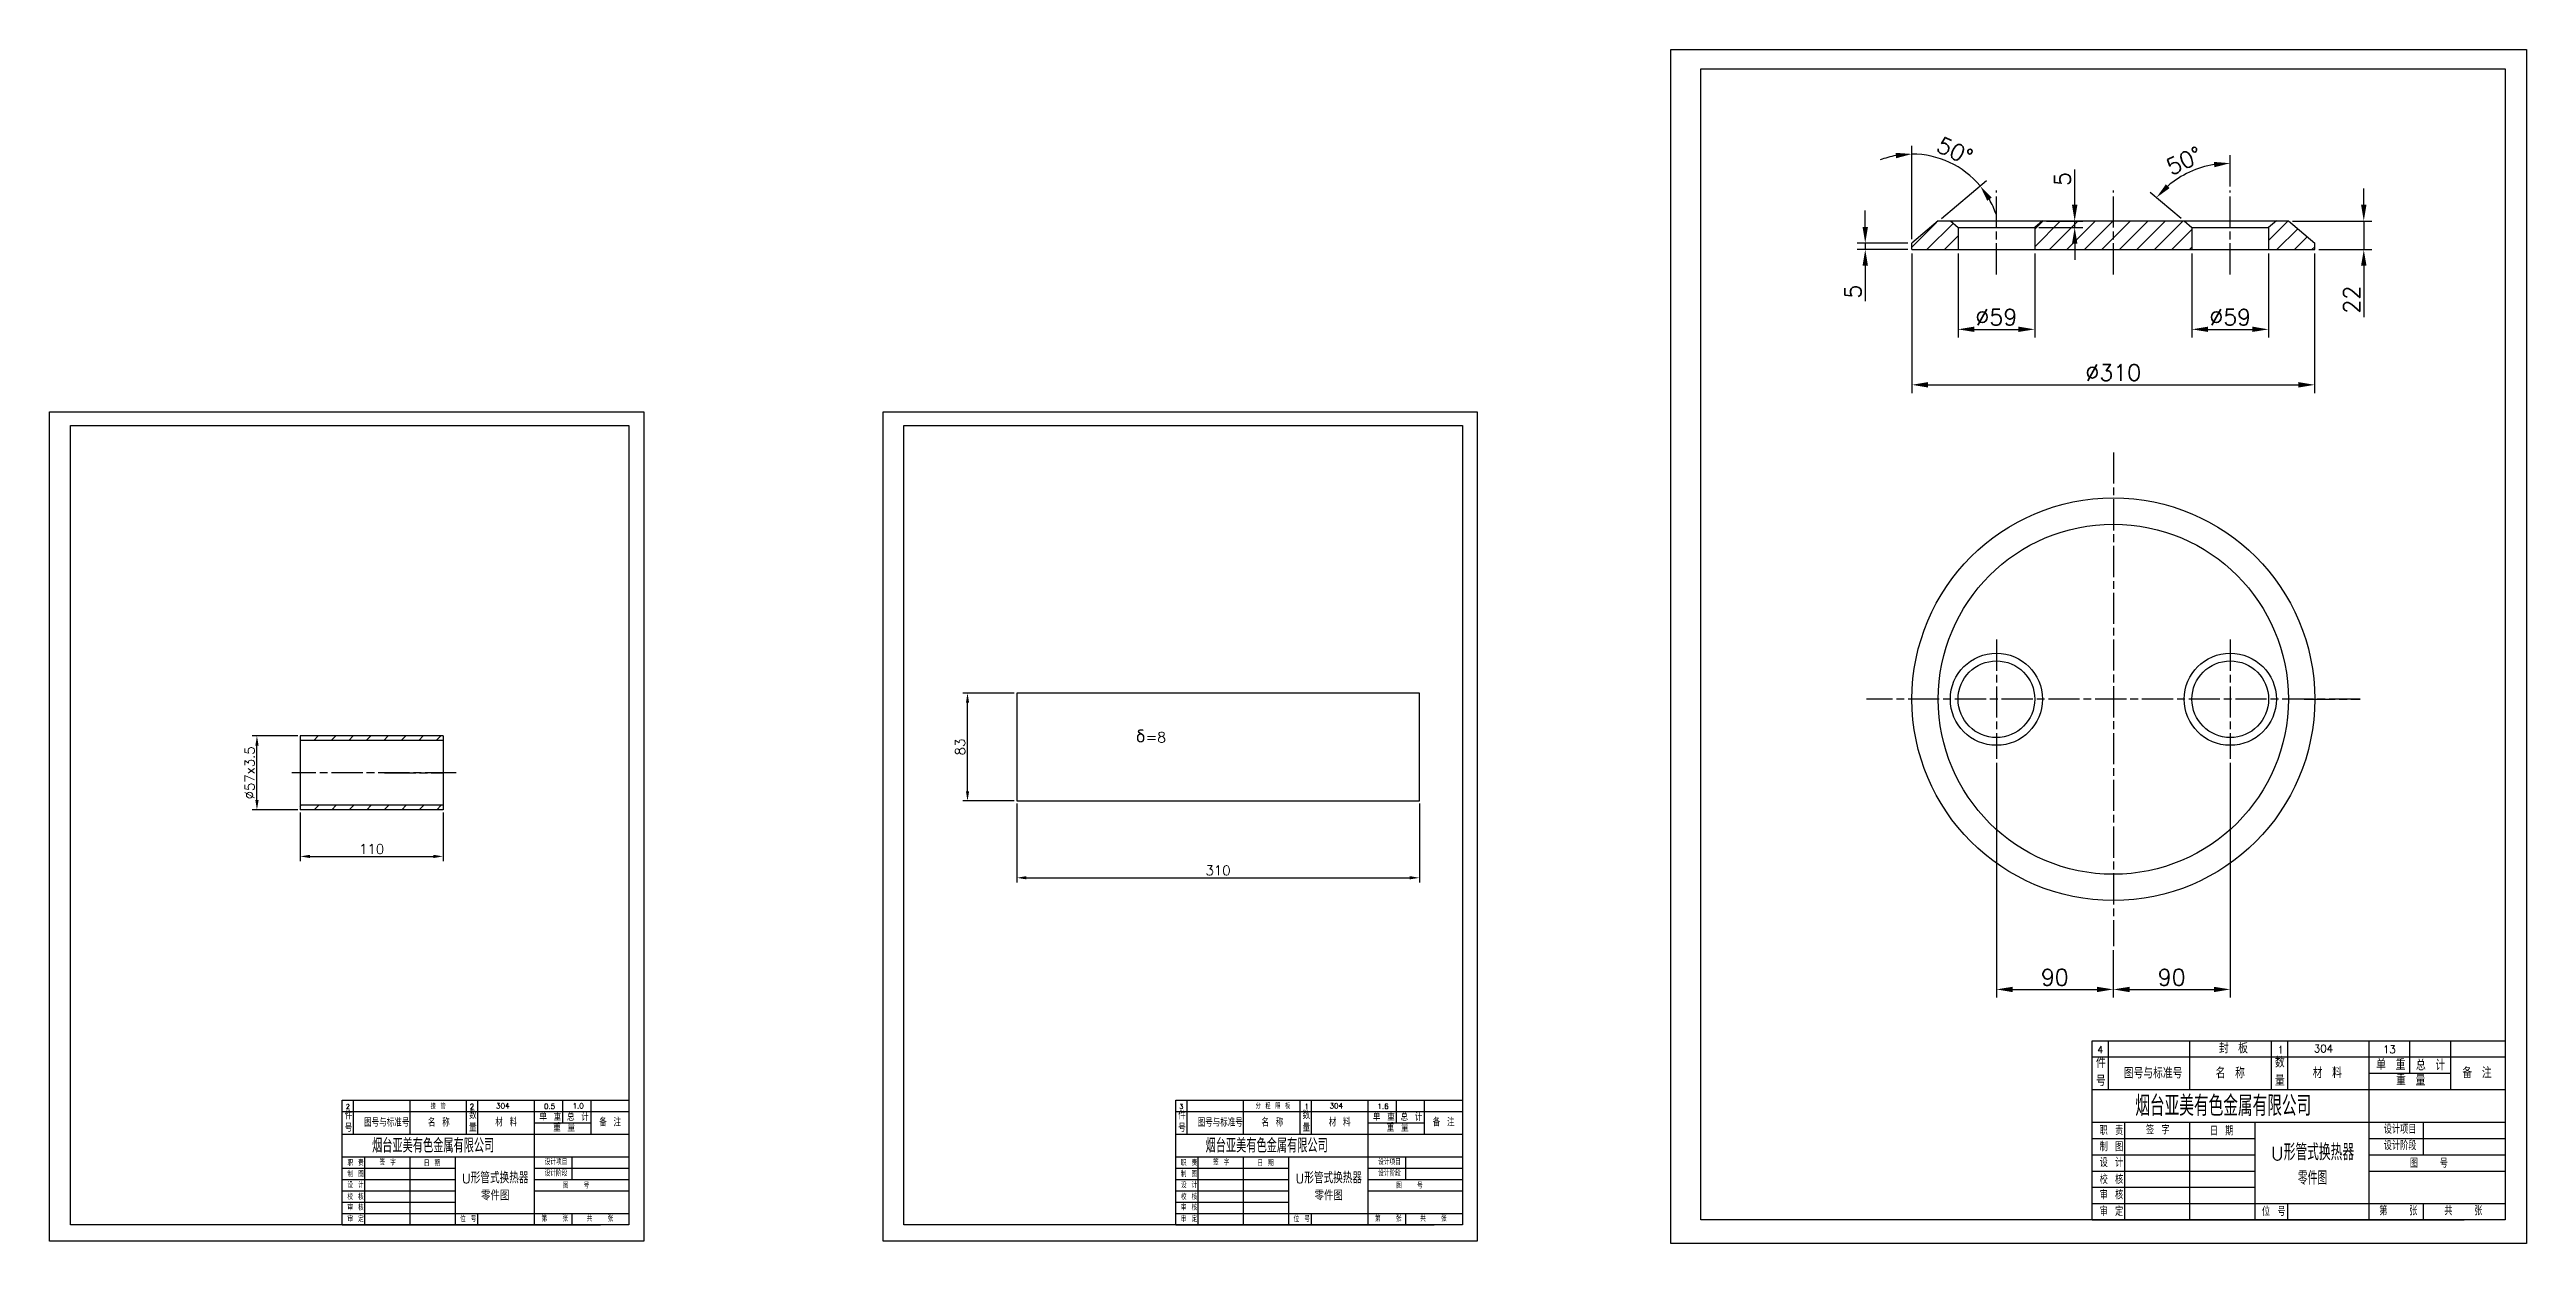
# Model space of a CAD drawing. Header units: millimetres. Extents: x 2215 to 13516, y 3399 to 7964.
# Drawn here: x 3952 to 5859, y 3399 to 4318 of the extents above; entities that cross this region are included whole.
import ezdxf

# ---------------------------------------------------------------- set-up
doc = ezdxf.new("R2010")
doc.units = ezdxf.units.MM
doc.linetypes.add('ACAD_ISO08W100', pattern=[36, 24, -3, 6, -3])
for name, color, linetype in [('中心线', 1, 'ACAD_ISO08W100'), ('实线', 6, 'Continuous'), ('文本', 4, 'Continuous'), ('标注', 3, 'Continuous')]:
    doc.layers.add(name, color=color, linetype=linetype)
doc.styles.get("Standard").update_dxf_attribs({"font": 'txt', "bigfont": 'gbcbig.shx'})
doc.dimstyles.new('ISO-25', dxfattribs={"dimtxt": 2.5, "dimasz": 2.5, "dimexe": 1.25, "dimexo": 0.625, "dimtad": 1, "dimtxsty": 'Standard', "dimcen": 2.5, "dimadec": 0, "dimazin": 0, "dimtfac": 1, "dimtmove": 0, "dimatfit": 3, "dimfxl": 0, "dimarcsym": 0})

# ---------------------------------------------------------------- blocks, each defined once
blk = doc.blocks.new('*D47')
at = {"layer": 'Defpoints', "color": 0}
for p in [(4145.2, 3732.8), (4255.2, 3732.8), (4255.2, 3697)]:
    blk.add_point(p, dxfattribs=at)
at = {"layer": '标注', "color": 3, "lineweight": -2}
for p, q in [((4145.2, 3730.9), (4145.2, 3693.2)), ((4255.2, 3730.9), (4255.2, 3693.2)), ((4152.7, 3697), (4247.7, 3697))]:
    blk.add_line(p, q, dxfattribs=at)
at = {"layer": '标注', "color": 3}
for points in [[(4152.7, 3698.2), (4152.7, 3695.7), (4145.2, 3697)], [(4247.7, 3698.2), (4247.7, 3695.7), (4255.2, 3697)]]:
    blk.add_solid(points, dxfattribs=at)
at = {"layer": '标注', "color": 4, "insert": (4200.2, 3702.6), "char_height": 7.5, "attachment_point": 5}
blk.add_mtext('110', dxfattribs=at)
blk = doc.blocks.new('*D48')
at = {"layer": 'Defpoints', "color": 0}
for p in [(4111.9, 3789.8), (4145.2, 3789.8), (4145.2, 3732.8)]:
    blk.add_point(p, dxfattribs=at)
at = {"layer": '标注', "color": 3, "lineweight": -2}
for p, q in [((4143.3, 3789.8), (4108.2, 3789.8)), ((4111.9, 3740.3), (4111.9, 3782.3)), ((4143.3, 3732.8), (4108.2, 3732.8))]:
    blk.add_line(p, q, dxfattribs=at)
at = {"layer": '标注', "color": 3}
for points in [[(4110.7, 3782.3), (4113.2, 3782.3), (4111.9, 3789.8)], [(4110.7, 3740.3), (4113.2, 3740.3), (4111.9, 3732.8)]]:
    blk.add_solid(points, dxfattribs=at)
at = {"layer": '标注', "color": 4, "insert": (4106.3, 3761.3), "char_height": 7.5, "attachment_point": 5, "rotation": 90}
blk.add_mtext('%%c57x3.5', dxfattribs=at)
blk = doc.blocks.new('*D49')
at = {"layer": 'Defpoints', "color": 0}
for p in [(4696.7, 3739.7), (5006.7, 3739.7), (5006.7, 3680.5)]:
    blk.add_point(p, dxfattribs=at)
at = {"layer": '标注', "color": 3, "lineweight": -2}
for p, q in [((4696.7, 3737.8), (4696.7, 3676.8)), ((5006.7, 3737.8), (5006.7, 3676.8)), ((4704.2, 3680.5), (4999.2, 3680.5))]:
    blk.add_line(p, q, dxfattribs=at)
at = {"layer": '标注', "color": 3}
for points in [[(4704.2, 3681.8), (4704.2, 3679.3), (4696.7, 3680.5)], [(4999.2, 3681.8), (4999.2, 3679.3), (5006.7, 3680.5)]]:
    blk.add_solid(points, dxfattribs=at)
at = {"layer": '标注', "color": 4, "insert": (4851.7, 3686.2), "char_height": 7.5, "attachment_point": 5}
blk.add_mtext('310', dxfattribs=at)
blk = doc.blocks.new('*D50')
at = {"layer": 'Defpoints', "color": 0}
for p in [(4658.8, 3822.7), (4696.7, 3822.7), (4696.7, 3739.7)]:
    blk.add_point(p, dxfattribs=at)
at = {"layer": '标注', "color": 3, "lineweight": -2}
for p, q in [((4694.8, 3822.7), (4655.1, 3822.7)), ((4658.8, 3747.2), (4658.8, 3815.2)), ((4694.8, 3739.7), (4655.1, 3739.7))]:
    blk.add_line(p, q, dxfattribs=at)
at = {"layer": '标注', "color": 3}
for points in [[(4657.6, 3815.2), (4660.1, 3815.2), (4658.8, 3822.7)], [(4657.6, 3747.2), (4660.1, 3747.2), (4658.8, 3739.7)]]:
    blk.add_solid(points, dxfattribs=at)
at = {"layer": '标注', "color": 4, "insert": (4653.2, 3781.2), "char_height": 7.5, "attachment_point": 5, "rotation": 90}
blk.add_mtext('83', dxfattribs=at)
blk = doc.blocks.new('*D51')
at = {"layer": 'Defpoints', "color": 0}
for p in [(5421.2, 4164.1), (5480.2, 4164.1), (5480.2, 4102.7)]:
    blk.add_point(p, dxfattribs=at)
at = {"layer": '标注', "color": 3, "lineweight": -2}
for p, q in [((5421.2, 4161), (5421.2, 4096.5)), ((5480.2, 4161), (5480.2, 4096.5)), ((5433.7, 4102.7), (5467.7, 4102.7))]:
    blk.add_line(p, q, dxfattribs=at)
at = {"layer": '标注', "color": 3}
for points in [[(5433.7, 4104.8), (5433.7, 4100.7), (5421.2, 4102.7)], [(5467.7, 4104.8), (5467.7, 4100.7), (5480.2, 4102.7)]]:
    blk.add_solid(points, dxfattribs=at)
at = {"layer": '标注', "color": 4, "insert": (5450.7, 4112.1), "char_height": 12.5, "attachment_point": 5}
blk.add_mtext('%%c59', dxfattribs=at)
blk = doc.blocks.new('*D52')
at = {"layer": 'Defpoints', "color": 0}
for p in [(5601.2, 4164.1), (5660.2, 4164.1), (5660.2, 4102.7)]:
    blk.add_point(p, dxfattribs=at)
at = {"layer": '标注', "color": 3, "lineweight": -2}
for p, q in [((5601.2, 4161), (5601.2, 4096.5)), ((5660.2, 4161), (5660.2, 4096.5)), ((5613.7, 4102.7), (5647.7, 4102.7))]:
    blk.add_line(p, q, dxfattribs=at)
at = {"layer": '标注', "color": 3}
for points in [[(5613.7, 4104.8), (5613.7, 4100.7), (5601.2, 4102.7)], [(5647.7, 4104.8), (5647.7, 4100.7), (5660.2, 4102.7)]]:
    blk.add_solid(points, dxfattribs=at)
at = {"layer": '标注', "color": 4, "insert": (5630.7, 4112.1), "char_height": 12.5, "attachment_point": 5}
blk.add_mtext('%%c59', dxfattribs=at)
blk = doc.blocks.new('*D53')
at = {"layer": 'Defpoints', "color": 0}
for p in [(5385.7, 4164.1), (5695.7, 4164.1), (5695.7, 4060)]:
    blk.add_point(p, dxfattribs=at)
at = {"layer": '标注', "color": 3, "lineweight": -2}
for p, q in [((5385.7, 4161), (5385.7, 4053.7)), ((5695.7, 4161), (5695.7, 4053.7)), ((5398.2, 4060), (5683.2, 4060))]:
    blk.add_line(p, q, dxfattribs=at)
at = {"layer": '标注', "color": 3}
for points in [[(5398.2, 4062.1), (5398.2, 4057.9), (5385.7, 4060)], [(5683.2, 4062.1), (5683.2, 4057.9), (5695.7, 4060)]]:
    blk.add_solid(points, dxfattribs=at)
at = {"layer": '标注', "color": 4, "insert": (5540.7, 4069.4), "char_height": 12.5, "attachment_point": 5}
blk.add_mtext('%%c310', dxfattribs=at)
blk = doc.blocks.new('*D54')
at = {"layer": 'Defpoints', "color": 0}
for p in [(5349.8, 4164.1), (5385.7, 4169.1), (5385.7, 4164.1)]:
    blk.add_point(p, dxfattribs=at)
at = {"layer": '标注', "color": 3, "lineweight": -2}
for p, q in [((5349.8, 4181.6), (5349.8, 4194.1)), ((5382.6, 4169.1), (5343.6, 4169.1)), ((5382.6, 4164.1), (5343.6, 4164.1)), ((5349.8, 4169.1), (5349.8, 4164.1)), ((5349.8, 4151.6), (5349.8, 4124.5))]:
    blk.add_line(p, q, dxfattribs=at)
at = {"layer": '标注', "color": 3}
for points in [[(5347.7, 4181.6), (5351.9, 4181.6), (5349.8, 4169.1)], [(5347.7, 4151.6), (5351.9, 4151.6), (5349.8, 4164.1)]]:
    blk.add_solid(points, dxfattribs=at)
at = {"layer": '标注', "color": 4, "insert": (5340.4, 4131.8), "char_height": 12.5, "attachment_point": 5, "rotation": 90}
blk.add_mtext('5', dxfattribs=at)
blk = doc.blocks.new('*D55')
at = {"layer": 'Defpoints', "color": 0}
for p in [(5423.4, 4226.4), (5406, 4186.1), (5385.7, 4169.1), (5385.7, 4169.1), (5385.7, 4164.1)]:
    blk.add_point(p, dxfattribs=at)
at = {"layer": '标注', "color": 3, "lineweight": -2}
for p, q in [((5385.7, 4172.2), (5385.7, 4243.9)), ((5408.4, 4188.1), (5443, 4217.2))]:
    blk.add_line(p, q, dxfattribs=at)
for start, end in [(100.4645, 110.9291), (40, 90), (19.0709, 29.5355)]:
    blk.add_arc((5385.7, 4169.1), 68.5, start, end, dxfattribs=at)
at = {"layer": '标注', "color": 3}
for points in [[(5373.1, 4238.6), (5373.5, 4234.4), (5385.7, 4237.7)], [(5443.7, 4201.7), (5447.1, 4204.1), (5438.2, 4213.2)]]:
    blk.add_solid(points, dxfattribs=at)
at = {"layer": '标注', "color": 4, "insert": (5418.8, 4240), "char_height": 12.5, "attachment_point": 5, "rotation": 335}
blk.add_mtext('50°', dxfattribs=at)
blk = doc.blocks.new('*D56')
at = {"layer": 'Defpoints', "color": 0}
for p in [(5480.2, 4181.1), (5486.2, 4186.1), (5511, 4186.1)]:
    blk.add_point(p, dxfattribs=at)
at = {"layer": '标注', "color": 3, "lineweight": -2}
for p, q in [((5511, 4198.6), (5511, 4225.7)), ((5483.4, 4181.1), (5517.3, 4181.1)), ((5489.3, 4186.1), (5517.3, 4186.1)), ((5511, 4181.1), (5511, 4186.1)), ((5511, 4168.6), (5511, 4156.1))]:
    blk.add_line(p, q, dxfattribs=at)
at = {"layer": '标注', "color": 3}
for points in [[(5508.9, 4198.6), (5513.1, 4198.6), (5511, 4186.1)], [(5508.9, 4168.6), (5513.1, 4168.6), (5511, 4181.1)]]:
    blk.add_solid(points, dxfattribs=at)
at = {"layer": '标注', "color": 4, "insert": (5501.6, 4218.4), "char_height": 12.5, "attachment_point": 5, "rotation": 90}
blk.add_mtext('5', dxfattribs=at)
blk = doc.blocks.new('*D57')
at = {"layer": 'Defpoints', "color": 0}
for p in [(5609.4, 4227.5), (5630.7, 4209.5), (5595.3, 4186.1), (5601.2, 4181.1), (5630.7, 4145)]:
    blk.add_point(p, dxfattribs=at)
at = {"layer": '标注', "color": 3, "lineweight": -2}
for p, q in [((5630.7, 4212.6), (5630.7, 4236.9)), ((5592.9, 4188.1), (5569.1, 4208.1))]:
    blk.add_line(p, q, dxfattribs=at)
blk.add_arc((5630.7, 4156.4), 74.3, 99.6564, 130.3436, dxfattribs=at)
at = {"layer": '标注', "color": 3}
for points in [[(5584.1, 4211.5), (5581.2, 4214.4), (5573.9, 4204.1)], [(5618.1, 4231.6), (5618.5, 4227.5), (5630.7, 4230.6)]]:
    blk.add_solid(points, dxfattribs=at)
at = {"layer": '标注', "color": 4, "insert": (5595.3, 4232.5), "char_height": 12.5, "attachment_point": 5, "rotation": 25}
blk.add_mtext('50°', dxfattribs=at)
blk = doc.blocks.new('*D58')
at = {"layer": 'Defpoints', "color": 0}
for p in [(5450.7, 3772.1), (5540.7, 3628), (5540.7, 3594.6)]:
    blk.add_point(p, dxfattribs=at)
at = {"layer": '标注', "color": 3, "lineweight": -2}
for p, q in [((5450.7, 3769), (5450.7, 3588.3)), ((5540.7, 3624.8), (5540.7, 3588.3)), ((5463.2, 3594.6), (5528.2, 3594.6))]:
    blk.add_line(p, q, dxfattribs=at)
at = {"layer": '标注', "color": 3}
for points in [[(5463.2, 3596.6), (5463.2, 3592.5), (5450.7, 3594.6)], [(5528.2, 3596.6), (5528.2, 3592.5), (5540.7, 3594.6)]]:
    blk.add_solid(points, dxfattribs=at)
at = {"layer": '标注', "color": 4, "insert": (5495.7, 3603.9), "char_height": 12.5, "attachment_point": 5}
blk.add_mtext('90', dxfattribs=at)
blk = doc.blocks.new('*D59')
at = {"layer": 'Defpoints', "color": 0}
for p in [(5630.7, 3772.1), (5540.7, 3628), (5630.7, 3594.6)]:
    blk.add_point(p, dxfattribs=at)
at = {"layer": '标注', "color": 3, "lineweight": -2}
for p, q in [((5630.7, 3769), (5630.7, 3588.3)), ((5540.7, 3624.8), (5540.7, 3588.3)), ((5553.2, 3594.6), (5618.2, 3594.6))]:
    blk.add_line(p, q, dxfattribs=at)
at = {"layer": '标注', "color": 3}
for points in [[(5553.2, 3596.6), (5553.2, 3592.5), (5540.7, 3594.6)], [(5618.2, 3596.6), (5618.2, 3592.5), (5630.7, 3594.6)]]:
    blk.add_solid(points, dxfattribs=at)
at = {"layer": '标注', "color": 4, "insert": (5585.7, 3603.9), "char_height": 12.5, "attachment_point": 5}
blk.add_mtext('90', dxfattribs=at)
blk = doc.blocks.new('*D60')
at = {"layer": 'Defpoints', "color": 0}
for p in [(5675.5, 4186.1), (5695.7, 4164.1), (5733.5, 4164.1)]:
    blk.add_point(p, dxfattribs=at)
at = {"layer": '标注', "color": 3, "lineweight": -2}
for p, q in [((5733.5, 4198.6), (5733.5, 4211.1)), ((5678.6, 4186.1), (5739.7, 4186.1)), ((5733.5, 4186.1), (5733.5, 4164.1)), ((5698.9, 4164.1), (5739.7, 4164.1)), ((5733.5, 4151.6), (5733.5, 4112))]:
    blk.add_line(p, q, dxfattribs=at)
at = {"layer": '标注', "color": 3}
for points in [[(5731.4, 4198.6), (5735.6, 4198.6), (5733.5, 4186.1)], [(5731.4, 4151.6), (5735.6, 4151.6), (5733.5, 4164.1)]]:
    blk.add_solid(points, dxfattribs=at)
at = {"layer": '标注', "color": 4, "insert": (5724.1, 4125.6), "char_height": 12.5, "attachment_point": 5, "rotation": 90}
blk.add_mtext('22', dxfattribs=at)

msp = doc.modelspace()

# ---------------------------------------------------------------- hatches: boundary and pattern name
at = {"layer": '实线'}
h = msp.add_hatch(dxfattribs=at)
h.set_pattern_fill('ANSI31', color=256, scale=3, style=0)
h.set_pattern_definition([(45, (-321.192, 183.339), (-6.735192, 6.735192), [])])
h.paths.add_polyline_path([(5675.482, 4186.116), (5666.2, 4186.116), (5660.242, 4181.116), (5660.242, 4164.116), (5695.742, 4164.116), (5695.742, 4169.116)])
h.paths.add_polyline_path([(5601.242, 4164.116), (5601.242, 4181.116), (5595.283, 4186.116), (5540.742, 4186.116), (5540.742, 4164.116)])
h.paths.add_polyline_path([(5540.742, 4164.116), (5540.742, 4186.116), (5486.2, 4186.116), (5480.242, 4181.116), (5480.242, 4164.116)])
h.paths.add_polyline_path([(5421.242, 4164.116), (5421.242, 4181.116), (5415.283, 4186.116), (5406.001, 4186.116), (5385.742, 4169.116), (5385.742, 4164.116)])
h = msp.add_hatch(dxfattribs=at)
h.set_pattern_fill('ANSI31', color=256, scale=3, style=0)
h.set_pattern_definition([(45, (-641.005, 0), (-6.735192, 6.735192), [])])
h.paths.add_polyline_path([(4145.162, 3789.804), (4145.162, 3786.304), (4255.162, 3786.304), (4255.162, 3789.804)])
h.paths.add_polyline_path([(4255.162, 3732.804), (4255.162, 3736.304), (4145.162, 3736.304), (4145.162, 3732.804)])

# ---------------------------------------------------------------- linework, layer by layer
at = {"layer": '中心线'}
for p, q in [((5450.742, 4144.99), (5450.742, 4209.514)), ((5540.742, 4144.99), (5540.742, 4209.514)), ((5630.742, 4144.99), (5630.742, 4209.514)), ((5540.742, 4007.977), (5540.742, 3629.735)), ((5540.742, 4007.977), (5540.742, 3627.962)), ((5450.742, 3863.825), (5450.742, 3772.113)), ((5630.742, 3863.825), (5630.742, 3772.113)), ((5730.749, 3817.969), (5350.734, 3817.969)), ((5687.602, 3817.969), (5730.749, 3817.969)), ((5687.602, 3817.969), (5730.749, 3817.969)), ((4265.325, 3761.304), (4138.701, 3761.304)), ((4210.134, 3761.304), (4255.162, 3761.304))]:
    msp.add_line(p, q, dxfattribs=at)
at = {"layer": '实线'}
for p, q in [((5406.001, 4186.116), (5385.742, 4169.116)), ((5406.001, 4186.116), (5675.482, 4186.116)), ((5415.283, 4186.116), (5421.242, 4181.116)), ((5421.242, 4181.116), (5421.242, 4164.116)), ((5421.242, 4181.116), (5480.242, 4181.116)), ((5486.2, 4186.116), (5480.242, 4181.116)), ((5480.242, 4181.116), (5480.242, 4164.116)), ((5595.283, 4186.116), (5601.242, 4181.116)), ((5601.242, 4181.116), (5601.242, 4164.116)), ((5601.242, 4181.116), (5660.242, 4181.116)), ((5666.2, 4186.116), (5660.242, 4181.116)), ((5660.242, 4181.116), (5660.242, 4164.116)), ((5675.482, 4186.116), (5695.742, 4169.116)), ((5385.742, 4164.116), (5385.742, 4169.116)), ((5385.742, 4164.116), (5695.742, 4164.116)), ((5695.742, 4164.116), (5695.742, 4169.116)), ((4145.162, 3789.804), (4145.162, 3732.804)), ((4255.162, 3789.804), (4145.162, 3789.804)), ((4255.162, 3786.304), (4145.162, 3786.304)), ((4255.162, 3789.804), (4255.162, 3732.804)), ((4255.162, 3736.304), (4145.162, 3736.304)), ((4255.162, 3732.804), (4145.162, 3732.804))]:
    msp.add_line(p, q, dxfattribs=at)
msp.add_lwpolyline([(4696.674, 3739.683), (5006.674, 3739.683), (5006.674, 3822.683), (4696.674, 3822.683)], close=True, dxfattribs=at)
for centre, radius in [((5540.742, 3817.969), 155), ((5540.742, 3817.969), 134.74), ((5450.742, 3817.969), 35.459), ((5630.742, 3817.969), 35.459), ((5450.742, 3817.969), 29.5), ((5630.742, 3817.969), 29.5)]:
    msp.add_circle(centre, radius, dxfattribs=at)
at = {"layer": '标注'}
for p, q in [((5524.491, 3417.179), (5524.491, 3555.131)), ((5524.491, 3555.131), (5842.2, 3555.131)), ((5524.491, 3555.131), (5842.2, 3555.131)), ((5537.032, 3517.508), (5537.032, 3555.131)), ((5599.738, 3517.508), (5599.738, 3555.131)), ((5662.444, 3517.508), (5662.444, 3555.131)), ((5674.985, 3517.508), (5674.985, 3555.131)), ((5737.69, 3492.425), (5737.69, 3555.131)), ((5769.043, 3530.049), (5769.043, 3555.131)), ((5800.396, 3517.508), (5800.396, 3555.131)), ((5524.491, 3542.59), (5842.2, 3542.59)), ((5737.69, 3530.049), (5800.396, 3530.049)), ((4177.522, 3413.451), (4177.522, 3509.251)), ((4177.522, 3509.251), (4398.153, 3509.251)), ((4177.522, 3509.251), (4398.153, 3509.251)), ((4186.231, 3483.124), (4186.231, 3509.251)), ((4229.776, 3483.124), (4229.776, 3509.251)), ((4273.322, 3483.124), (4273.322, 3509.251)), ((4282.031, 3483.124), (4282.031, 3509.251)), ((4325.577, 3465.706), (4325.577, 3509.251)), ((4347.35, 3491.833), (4347.35, 3509.251)), ((4369.122, 3483.124), (4369.122, 3509.251)), ((4819.058, 3413.451), (4819.058, 3509.251)), ((4819.058, 3509.251), (5039.689, 3509.251)), ((4819.058, 3509.251), (5039.689, 3509.251)), ((4827.767, 3483.124), (4827.767, 3509.251)), ((4871.313, 3483.124), (4871.313, 3509.251)), ((4914.858, 3483.124), (4914.858, 3509.251)), ((4923.567, 3483.124), (4923.567, 3509.251)), ((4967.113, 3465.706), (4967.113, 3509.251)), ((4988.886, 3491.833), (4988.886, 3509.251)), ((5010.658, 3483.124), (5010.658, 3509.251)), ((5524.491, 3517.508), (5842.2, 3517.508)), ((4177.522, 3500.542), (4398.153, 3500.542)), ((4325.577, 3491.833), (4369.122, 3491.833)), ((4819.058, 3500.542), (5039.689, 3500.542)), ((4967.113, 3491.833), (5010.658, 3491.833)), ((5524.491, 3417.179), (5524.491, 3492.425)), ((5524.491, 3417.179), (5524.491, 3492.425)), ((5524.491, 3492.425), (5842.2, 3492.425)), ((5549.573, 3417.179), (5549.573, 3492.425)), ((5599.738, 3417.179), (5599.738, 3492.425)), ((5649.902, 3417.179), (5649.902, 3492.425)), ((5737.69, 3417.179), (5737.69, 3492.425)), ((5779.494, 3467.343), (5779.494, 3492.425)), ((4177.522, 3483.124), (4398.153, 3483.124)), ((4819.058, 3483.124), (5039.689, 3483.124)), ((5524.491, 3479.884), (5649.902, 3479.884)), ((5737.69, 3479.884), (5842.2, 3479.884)), ((4177.522, 3413.451), (4177.522, 3465.706)), ((4177.522, 3413.451), (4177.522, 3465.706)), ((4177.522, 3465.706), (4398.153, 3465.706)), ((4177.522, 3456.996), (4264.613, 3456.996)), ((4194.94, 3413.451), (4194.94, 3465.706)), ((4229.776, 3413.451), (4229.776, 3465.706)), ((4264.613, 3413.451), (4264.613, 3465.706)), ((4325.577, 3413.451), (4325.577, 3465.706)), ((4325.577, 3456.996), (4398.153, 3456.996)), ((4354.607, 3448.287), (4354.607, 3465.706)), ((4819.058, 3413.451), (4819.058, 3465.706)), ((4819.058, 3413.451), (4819.058, 3465.706)), ((4819.058, 3465.706), (5039.689, 3465.706)), ((4819.058, 3456.996), (4906.149, 3456.996)), ((4836.476, 3413.451), (4836.476, 3465.706)), ((4871.313, 3413.451), (4871.313, 3465.706)), ((4906.149, 3413.451), (4906.149, 3465.706)), ((4967.113, 3413.451), (4967.113, 3465.706)), ((4967.113, 3456.996), (5039.689, 3456.996)), ((4996.143, 3448.287), (4996.143, 3465.706)), ((5524.491, 3467.343), (5649.902, 3467.343)), ((5524.491, 3454.802), (5649.902, 3454.802)), ((5737.69, 3467.343), (5842.2, 3467.343)), ((5737.69, 3454.802), (5842.2, 3454.802)), ((4177.522, 3448.287), (4264.613, 3448.287)), ((4177.522, 3439.578), (4264.613, 3439.578)), ((4325.577, 3448.287), (4398.153, 3448.287)), ((4325.577, 3439.578), (4398.153, 3439.578)), ((4819.058, 3448.287), (4906.149, 3448.287)), ((4819.058, 3439.578), (4906.149, 3439.578)), ((4967.113, 3448.287), (5039.689, 3448.287)), ((4967.113, 3439.578), (5039.689, 3439.578)), ((5524.491, 3442.261), (5649.902, 3442.261)), ((4177.522, 3430.869), (4264.613, 3430.869)), ((4177.522, 3422.16), (4398.153, 3422.16)), ((4177.522, 3413.451), (4376.38, 3413.451)), ((4282.031, 3413.451), (4282.031, 3422.16)), ((4354.607, 3413.451), (4354.607, 3422.16)), ((4819.058, 3430.869), (4906.149, 3430.869)), ((4819.058, 3422.16), (5039.689, 3422.16)), ((4819.058, 3413.451), (5017.916, 3413.451)), ((4923.567, 3413.451), (4923.567, 3422.16)), ((4996.143, 3413.451), (4996.143, 3422.16)), ((5524.491, 3429.72), (5842.2, 3429.72)), ((5524.491, 3417.179), (5810.847, 3417.179)), ((5674.985, 3417.179), (5674.985, 3429.72)), ((5779.494, 3417.179), (5779.494, 3429.72))]:
    msp.add_line(p, q, dxfattribs=at)
for points in [[(5200.145, 4318.108), (5858.714, 4318.108), (5858.714, 3399.021), (5200.145, 3399.021)], [(5223.265, 4303.252), (5842.2, 4303.252), (5842.2, 3417.179), (5223.265, 3417.179)], [(3952.281, 4039.096), (4409.621, 4039.096), (4409.621, 3400.841), (3952.281, 3400.841)], [(3968.337, 4028.78), (4398.153, 4028.78), (4398.153, 3413.451), (3968.337, 3413.451)], [(4593.817, 4039.096), (5051.157, 4039.096), (5051.157, 3400.841), (4593.817, 3400.841)], [(4609.873, 4028.78), (5039.689, 4028.78), (5039.689, 3413.451), (4609.873, 3413.451)]]:
    msp.add_lwpolyline(points, close=True, dxfattribs=at)

# ---------------------------------------------------------------- texts
at = {"layer": '文本'}
for s, insert, char_height, width, attachment_point in [('4', (5528.468, 3550.849), 5.225, 16.81669, 1), ('封 板', (5622.007, 3553.387), 8, 260.80086, 1), ('1', (5667.07, 3551.032), 5.76, 30.789, 1), ('304', (5695.082, 3551.905), 5.76, 129.49487, 1), ('13', (5748.189, 3551.289), 5.76, 119.53372, 1), ('件\\P号', (5527.357, 3542.425), 8.361, 11.45025, 1), ('图号与标准号', (5548.786, 3534.424), 8.3608, 60.88768, 1), ('名 称', (5619.522, 3534.489), 8.3608, 85.66708, 1), ('数\\P量', (5665.131, 3542.721), 8.361, 11.45025, 1), ('材 料', (5694.16, 3534.633), 8.3608, 85.66708, 1), ('单 重', (5743.058, 3540.905), 8.3608, 85.66708, 1), ('重 量', (5758.359, 3528.936), 8.3608, 85.66708, 1), ('总 计', (5773.66, 3540.573), 8.3608, 85.66708, 1), ('备 注', (5809.38, 3534.633), 8.3608, 85.66708, 1), ('烟台亚美有色金属有限公司', (5557.621, 3512.851), 15.67642, 213.19926, 1), ('件\\P号', (4179.512, 3500.428), 5.806, 7.95157, 1), ('2', (4180.284, 3506.277), 3.629, 11.67825, 1), ('图号与标准号', (4194.393, 3494.871), 5.8061, 42.28311, 1), ('名 称', (4243.516, 3494.916), 5.8061, 59.49103, 1), ('接 管', (4245.635, 3506.614), 4, 181.11171, 1), ('数\\P量', (4275.188, 3500.633), 5.806, 7.95157, 1), ('2', (4275.681, 3506.405), 4, 21.38125, 1), ('材 料', (4295.347, 3495.016), 5.8061, 59.49103, 1), ('304', (4295.987, 3507.011), 4, 89.92699, 1), ('单 重', (4329.304, 3499.372), 5.8061, 59.49103, 1), ('0.5', (4332.867, 3506.583), 4, 83.00953, 1), ('重 量', (4339.93, 3491.06), 5.8061, 59.49103, 1), ('总 计', (4350.555, 3499.141), 5.8061, 59.49103, 1), ('1.0', (4354.863, 3506.907), 4, 99.35989, 1), ('备 注', (4375.361, 3495.016), 5.8061, 59.49103, 1), ('件\\P号', (4821.048, 3500.428), 5.806, 7.95157, 1), ('3', (4821.82, 3506.277), 3.629, 11.67825, 1), ('图号与标准号', (4835.929, 3494.871), 5.8061, 42.28311, 1), ('分 程 隔 板', (4880.512, 3506.785), 4, 181.11171, 1), ('名 称', (4885.052, 3494.916), 5.8061, 59.49103, 1), ('数\\P量', (4916.724, 3500.633), 5.806, 7.95157, 1), ('1', (4918.071, 3506.405), 4, 21.38125, 1), ('材 料', (4936.883, 3495.016), 5.8061, 59.49103, 1), ('304', (4937.523, 3507.011), 4, 89.92699, 1), ('单 重', (4970.84, 3499.372), 5.8061, 59.49103, 1), ('1.6', (4974.403, 3506.583), 4, 83.00953, 1), ('重 量', (4981.466, 3491.06), 5.8061, 59.49103, 1), ('总 计', (4992.091, 3499.141), 5.8061, 59.49103, 1), ('备 注', (5016.897, 3495.016), 5.8061, 59.49103, 1), ('职 责', (5530.214, 3488.828), 6.2706, 40.75469, 1), ('签 字', (5565.874, 3489.396), 6.2706, 34.03398, 1), ('日 期', (5614.985, 3488.586), 6.2706, 34.43914, 1), ('设计项目', (5748.914, 3489.876), 6.2706, 41.80378, 1), ('烟台亚美有色金属有限公司', (4200.529, 3479.89), 10.8864, 148.05504, 1), ('烟台亚美有色金属有限公司', (4842.065, 3479.89), 10.8864, 148.05504, 1), ('制 图', (5530.214, 3476.38), 6.2706, 40.75469, 1), ('{\\H0.8267x;U}形管式换热器\\P{\\H0.8333x;零件图}', (5694.077, 3475.632), 12.54113, 84.09059, 2), ('设计阶段', (5748.914, 3477.335), 6.2706, 41.80378, 1), ('职 责', (4181.496, 3463.207), 4.3546, 28.30187, 1), ('制 图', (4181.496, 3454.563), 4.3546, 28.30187, 1), ('签 字', (4206.26, 3463.602), 4.3546, 23.63471, 1), ('日 期', (4240.364, 3463.039), 4.3546, 23.91607, 1), ('{\\H0.8267x;U}形管式换热器\\P{\\H0.8333x;零件图}', (4295.29, 3454.044), 8.70912, 58.39624, 2), ('设计项目', (4333.371, 3463.935), 4.3546, 29.0304, 1), ('设计阶段', (4333.371, 3455.226), 4.3546, 29.0304, 1), ('职 责', (4823.032, 3463.207), 4.3546, 28.30187, 1), ('制 图', (4823.032, 3454.563), 4.3546, 28.30187, 1), ('签 字', (4847.796, 3463.602), 4.3546, 23.63471, 1), ('日 期', (4881.9, 3463.039), 4.3546, 23.91607, 1), ('{\\H0.8267x;U}形管式换热器\\P{\\H0.8333x;零件图}', (4936.826, 3454.044), 8.70912, 58.39624, 2), ('设计项目', (4974.907, 3463.935), 4.3546, 29.0304, 1), ('设计阶段', (4974.907, 3455.226), 4.3546, 29.0304, 1), ('校 核', (5530.214, 3451.167), 6.2706, 40.75469, 1), ('设 计', (5530.214, 3464.253), 6.2706, 40.75469, 1), ('图   号', (5768.987, 3463.744), 6.2706, 85.66708, 1), ('校 核', (4181.496, 3437.054), 4.3546, 28.30187, 1), ('设 计', (4181.496, 3446.141), 4.3546, 28.30187, 1), ('图   号', (4347.31, 3445.788), 4.3546, 59.49103, 1), ('校 核', (4823.032, 3437.054), 4.3546, 28.30187, 1), ('设 计', (4823.032, 3446.141), 4.3546, 28.30187, 1), ('图   号', (4988.846, 3445.788), 4.3546, 59.49103, 1), ('审 核', (5530.214, 3439.358), 6.2706, 40.75469, 1), ('审 核', (4181.496, 3428.854), 4.3546, 28.30187, 1), ('审 定', (4181.496, 3419.988), 4.3546, 28.30187, 1), ('位 号', (4268.238, 3419.973), 4.3546, 16.2908, 1), ('第   张', (4330.946, 3420.322), 4.3546, 59.49103, 1), ('共   张', (4365.732, 3420.322), 4.3546, 59.49103, 1), ('审 核', (4823.032, 3428.854), 4.3546, 28.30187, 1), ('审 定', (4823.032, 3419.988), 4.3546, 28.30187, 1), ('位 号', (4909.774, 3419.973), 4.3546, 16.2908, 1), ('第   张', (4972.482, 3420.322), 4.3546, 59.49103, 1), ('共   张', (5007.268, 3420.322), 4.3546, 59.49103, 1), ('审 定', (5530.214, 3426.592), 6.2706, 40.75469, 1), ('位 号', (5655.122, 3426.57), 6.2706, 23.45875, 1), ('第   张', (5745.423, 3427.074), 6.2706, 85.66708, 1), ('共   张', (5795.514, 3427.074), 6.2706, 85.66708, 1)]:
    msp.add_mtext(s, dxfattribs=dict(at, insert=insert, char_height=char_height, width=width, attachment_point=attachment_point))
at = {"layer": '标注', "insert": (4788.297, 3794.691), "char_height": 8, "width": 10.46912, "attachment_point": 1}
msp.add_mtext('{\\H1.25x;\\C4;δ\\H0.8x;=8}', dxfattribs=at)

# ---------------------------------------------------------------- dimensions: what is measured, and where the dimension line sits
at = {"layer": '标注'}
for base, line1, line2, picture, middle in [((5423.403, 4226.377), ((5406.001, 4186.116), (5385.742, 4169.116)), ((5385.742, 4164.116), (5385.742, 4169.116)), '*D55', (5418.814, 4240.039)), ((5609.445, 4227.499), ((5630.742, 4144.99), (5630.742, 4209.514)), ((5595.283, 4186.116), (5601.242, 4181.116)), '*D57', (5595.252, 4232.47))]:
    dim = msp.add_angular_dim_2l(base=base, line1=line1, line2=line2, dimstyle='ISO-25', override={"dimscale": 5, "dimdsep": 46, "dimclrd": 3, "dimclre": 3, "dimclrt": 4}, dxfattribs=at)
    dim.commit()
    dim.dimension.update_dxf_attribs({"geometry": picture, "text_midpoint": middle})
for base, p1, p2, override, picture, middle in [((5511, 4186.116), (5480.242, 4181.116), (5486.2, 4186.116), {"dimscale": 5, "dimdsep": 46, "dimclrd": 3, "dimclre": 3, "dimclrt": 4}, '*D56', (5501.625, 4218.408)), ((5733.497, 4164.116), (5675.482, 4186.116), (5695.742, 4164.116), {"dimscale": 5, "dimdsep": 46, "dimclrd": 3, "dimclre": 3, "dimclrt": 4}, '*D60', (5724.122, 4125.574)), ((5349.805, 4164.116), (5385.742, 4169.116), (5385.742, 4164.116), {"dimscale": 5, "dimdsep": 46, "dimclrd": 3, "dimclre": 3, "dimclrt": 4}, '*D54', (5340.43, 4131.824)), ((4658.802, 3822.683), (4696.674, 3739.683), (4696.674, 3822.683), {"dimscale": 3, "dimdsep": 46, "dimclrd": 3, "dimclre": 3, "dimclrt": 4}, '*D50', (4653.177, 3781.183))]:
    dim = msp.add_linear_dim(base=base, p1=p1, p2=p2, angle=90, dimstyle='ISO-25', override=override, dxfattribs=at)
    dim.commit()
    dim.dimension.update_dxf_attribs({"geometry": picture, "text_midpoint": middle})
for base, p1, p2, text, picture, middle in [((5695.742, 4059.989), (5385.742, 4164.116), (5695.742, 4164.116), '%%c310', '*D53', (5540.742, 4069.364)), ((5480.242, 4102.745), (5421.242, 4164.116), (5480.242, 4164.116), '%%c59', '*D51', (5450.742, 4112.12)), ((5660.242, 4102.745), (5601.242, 4164.116), (5660.242, 4164.116), '%%c59', '*D52', (5630.742, 4112.12))]:
    dim = msp.add_linear_dim(base=base, p1=p1, p2=p2, text=text, dimstyle='ISO-25', override={"dimscale": 5, "dimdsep": 46, "dimclrd": 3, "dimclre": 3, "dimclrt": 4}, dxfattribs=at)
    dim.commit()
    dim.dimension.update_dxf_attribs({"geometry": picture, "text_midpoint": middle})
dim = msp.add_linear_dim(base=(4111.947, 3789.804), p1=(4145.162, 3732.804), p2=(4145.162, 3789.804), angle=90, text='%%c57x3.5', dimstyle='ISO-25', override={"dimscale": 3, "dimdsep": 46, "dimclrd": 3, "dimclre": 3, "dimclrt": 4}, dxfattribs=at)
dim.commit()
dim.dimension.update_dxf_attribs({"geometry": '*D48', "text_midpoint": (4106.322, 3761.304)})
for base, p1, p2, override, picture, middle in [((5540.742, 3594.552), (5450.742, 3772.113), (5540.742, 3627.962), {"dimscale": 5, "dimdsep": 46, "dimclrd": 3, "dimclre": 3, "dimclrt": 4}, '*D58', (5495.742, 3603.927)), ((5630.742, 3594.552), (5540.742, 3627.962), (5630.742, 3772.113), {"dimscale": 5, "dimdsep": 46, "dimclrd": 3, "dimclre": 3, "dimclrt": 4, "dimtmove": 1}, '*D59', (5585.742, 3603.927)), ((5006.674, 3680.525), (4696.674, 3739.683), (5006.674, 3739.683), {"dimscale": 3, "dimdsep": 46, "dimclrd": 3, "dimclre": 3, "dimclrt": 4}, '*D49', (4851.674, 3686.15)), ((4255.162, 3696.987), (4145.162, 3732.804), (4255.162, 3732.804), {"dimscale": 3, "dimdsep": 46, "dimclrd": 3, "dimclre": 3, "dimclrt": 4}, '*D47', (4200.162, 3702.612))]:
    dim = msp.add_linear_dim(base=base, p1=p1, p2=p2, dimstyle='ISO-25', override=override, dxfattribs=at)
    dim.commit()
    dim.dimension.update_dxf_attribs({"geometry": picture, "text_midpoint": middle})

doc.saveas('drawing.dxf')
